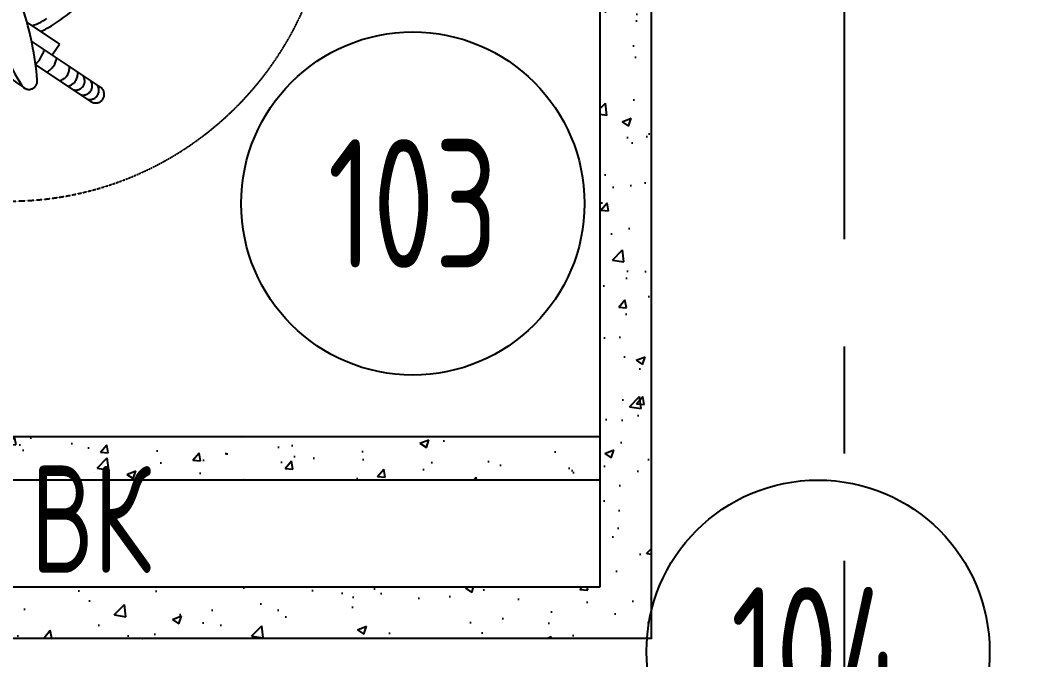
# Model space of a CAD drawing. Header units: millimetres. Extents: x -9318 to 9016603, y 0 to 838141.
# Drawn here: x 104595 to 106926, y 164823 to 166313 of the extents above; entities that cross this region are included whole.
import ezdxf
from ezdxf import colors
from ezdxf.entities.mleader import LeaderData, LeaderLine
from ezdxf.enums import TextEntityAlignment as Align
from ezdxf.math import Vec2, Vec3

# ---------------------------------------------------------------- set-up
doc = ezdxf.new("R2010")
doc.units = ezdxf.units.MM
doc.linetypes.add('CENTER', pattern=[2, 1.25, -0.25, 0.25, -0.25])
doc.linetypes.add('TRATTEGGIATA', pattern=[0.75, 0.5, -0.25])
doc.layers.add('АР_Номер помещения', color=1, linetype='Continuous', lineweight=25)
doc.styles.add('ICOCPEUR', font='isocpeur.ttf')
doc.styles.add('ISOCPEUR', font='isocpeur.ttf', dxfattribs={"width": 0.7})
pattern_1 = [(50, (275635.95, 96407.27), (215.17805, -18.82564), [22.5, -247.5]), (355, (275635.95, 96407.27), (-41.6254, 225.65764), [18, -198]), (100.45144, (275653.88, 96405.7), (173.55265, 206.832), [19.12206, -210.34263]), (46.1842, (275635.95, 96467.27), (320.1724, -49.6558), [33.75, -371.25]), (96.63564, (275662.63, 96463.14), (280.3986, 292.2356), [28.6831, -315.5141]), (351.18416, (275635.95, 96467.27), (280.3986, 292.2356), [27, -297]), (21, (275665.95, 96452.27), (179.07212, -120.78567), [22.5, -247.5]), (326, (275665.95, 96452.27), (72.9946, 217.54501), [18, -198]), (71.45144, (275680.87, 96442.2), (252.06671, 96.75935), [19.12206, -210.34263]), (37.5, (275635.95, 96407.274), (3.647957, 99.868156), [0, -195.6, 0, -201, 0, -198.75]), (7.5, (275635.95, 96407.27), (78.92086, 118.323514), [0, -114.6, 0, -191.1, 0, -75.75]), (327.5, (275569.05, 96407.274), (160.14673, -6.76646), [0, -75, 0, -234, 0, -310.5]), (317.5, (275539.05, 96407.27), (174.95585, 30.03149), [0, -97.5, 0, -155.4, 0, -220.5])]

# ---------------------------------------------------------------- blocks, each defined once
blk = doc.blocks.new('Из_буфера26453')
at = {"color": 8}
for points in [[(-98.9, -341.6), (-106.1, -337.1), (-113.2, -332.3), (-120.4, -327.5), (-127.3, -322.5), (-134.2, -317.4), (-140.8, -312.1), (-147.7, -306.6), (-154.1, -301), (-160.4, -295.4), (-166.8, -289.6), (-173.2, -283.7), (-179.3, -277.7)], [(-65.8, -467.8), (-65, -457.2), (-63.9, -446.6), (-62.6, -436), (-61.2, -425.4), (-59.7, -415), (-57.8, -404.4), (-56, -394.1), (-54.1, -383.5), (-51.7, -373.1), (-49.3, -362.8), (-46.9, -352.4), (-44.3, -342.1), (-41.4, -331.7), (-38.4, -321.7), (-35.3, -311.3), (-32.1, -301.3)], [(-53.8, -341.8), (-59.1, -339.7), (-64.2, -337.6), (-68.9, -335.2), (-74, -332.8), (-78.7, -330.1), (-83.5, -327.5), (-88.3, -324.6)], [(166.8, -306.3), (158.3, -316.1), (149.6, -325.7), (140.8, -335.5), (131.8, -344.7), (123.1, -354.3), (113.8, -363.5), (104.5, -372.6), (95.2, -381.6), (85.7, -390.3), (76.1, -399.1), (66.3, -407.9), (56.5, -416.4), (46.7, -424.8), (36.6, -433), (26.5, -441), (16.2, -449), (5.8, -456.9), (-4.5, -464.6), (-15.1, -472), (-25.7, -479.4), (-36.6, -486.9)], [(-42.2, -333.9), (-117.7, -384.5)], [(-73.7, -355.1), (-79, -352.7), (-84, -350.1), (-89.1, -347.4), (-93.9, -344.5), (-98.9, -341.6)], [(39, -329.6), (35.8, -339.4), (32.6, -349.2), (28.9, -359.1), (25.5, -368.9), (21.7, -378.7), (17.8, -388.2), (13.5, -397.8), (9.3, -407.3), (5, -416.9), (0.5, -426.2), (-4.2, -435.4), (-9, -444.7), (-14, -453.7), (-19.1, -462.8), (-24.4, -471.8), (-30, -480.8)], [(-213.5, -485), (-52.8, -377.1)], [(-101, -409.4), (-117.7, -384.5)], [(-88.6, -449.5), (-91, -448.2), (-93.1, -446.6), (-95.2, -445.2), (-97, -443.4), (-98.9, -441.5), (-100.7, -439.7), (-102.4, -437.6), (-104, -435.7), (-105.3, -433.3), (-106.6, -431.2), (-107.7, -428.8), (-108.4, -426.4), (-109.5, -423.8), (-110, -421.4), (-110.6, -418.7), (-110.8, -416.4)], [(-62, -431.5), (-64.4, -429.1), (-66.6, -426.7), (-68.7, -424), (-70.8, -421.4), (-72.7, -418.5), (-74.5, -415.8), (-76.1, -412.6), (-77.7, -409.7), (-79, -406.5), (-80.3, -403.6), (-81.4, -400.2), (-82.5, -397)], [(-191.2, -518.2), (-62, -431.5)], [(-118.2, -469.4), (-120.4, -468.8), (-122.5, -468.1), (-124.4, -467.2), (-126.5, -466.2), (-128.3, -464.9), (-129.9, -463.6), (-131.8, -462.2), (-133.4, -460.6), (-134.7, -459.1), (-136, -457.2), (-137.1, -455.3), (-138.1, -453.2), (-139, -451.3), (-139.8, -449.2), (-140.3, -447.1), (-140.6, -444.7), (-140.8, -442.6), (-140.8, -438.4), (-140.6, -436)], [(-149.8, -490.6), (-151.7, -491.1), (-153.5, -491.4), (-157.2, -491.4), (-158.8, -491.1), (-160.7, -490.9), (-162.5, -490.3), (-164.1, -489.5), (-165.7, -488.7), (-167.3, -487.7), (-168.9, -486.6), (-170.2, -485.6), (-171.6, -484.2), (-172.6, -482.9), (-173.7, -481.3), (-174.5, -479.7), (-175.3, -478.1), (-175.8, -476.3), (-176.3, -474.4), (-176.6, -472.8), (-176.6, -469.1), (-176.3, -467.2), (-176.1, -465.4), (-175.5, -463.8), (-175, -461.9), (-174.2, -460.4), (-173.2, -458.8), (-172.1, -457.5)], [(-137.4, -482.1), (-139.5, -481.6), (-141.6, -481.1), (-143.7, -480), (-145.6, -478.9), (-147.4, -477.8), (-149.3, -476.5), (-150.9, -475.2), (-152.5, -473.6), (-154.1, -471.8), (-155.4, -470.2), (-156.5, -468.3), (-157.5, -466.2), (-158.3, -464.1), (-159.1, -462.2), (-159.6, -459.9), (-159.9, -457.7), (-160.2, -455.6), (-160.2, -451.1), (-159.6, -449)], [(-191.2, -518.2), (-192.5, -519.2), (-194.1, -520), (-195.7, -520.5), (-197.5, -521.1), (-199.1, -521.4), (-201, -521.6), (-204.5, -521.6), (-206, -521.4), (-207.9, -520.8), (-209.5, -520.3), (-211.1, -519.5), (-212.7, -518.7), (-214, -517.6), (-215.3, -516.6), (-216.7, -515.5), (-217.7, -514.2), (-218.8, -512.9), (-219.8, -511.3), (-220.6, -509.7), (-221.2, -508.1), (-221.7, -506.5), (-221.9, -504.7), (-222.2, -503.1), (-222.2, -499.3), (-221.9, -497.8), (-221.4, -496.2), (-220.9, -494.3), (-220.1, -492.7), (-219.3, -491.1), (-218.5, -489.8), (-217.4, -488.5), (-216.1, -487.2), (-214.8, -486.1), (-213.5, -485)], [(-183, -512.9), (-184.8, -513.1), (-186.4, -513.4), (-190.1, -513.4), (-192, -513.1), (-193.8, -512.9), (-195.4, -512.3), (-197.3, -511.8), (-198.9, -511), (-200.5, -510), (-201.8, -508.9), (-203.1, -507.6), (-204.5, -506.2), (-205.5, -504.9), (-206.6, -503.3), (-207.6, -501.7), (-208.2, -500.1), (-209, -498.5), (-209.2, -496.7), (-209.5, -494.8), (-209.7, -493), (-209.7, -491.1), (-209.5, -489.5), (-209.2, -487.7), (-208.7, -485.8), (-207.9, -484.2), (-207.1, -482.6), (-206.3, -481.1), (-205.3, -479.4)], [(-167.3, -502.3), (-169.2, -502.8), (-171, -503.1), (-174.5, -503.1), (-176.3, -502.8), (-178.2, -502.5), (-179.8, -502), (-181.6, -501.2), (-183.2, -500.4), (-184.8, -499.6), (-186.2, -498.3), (-187.8, -497.2), (-188.8, -495.9), (-190.1, -494.6), (-190.9, -493), (-192, -491.4), (-192.5, -489.8), (-193.3, -487.9), (-193.6, -486.3), (-193.8, -484.5), (-194.1, -482.6), (-194.1, -480.8), (-193.8, -478.9), (-193.6, -477.1), (-193, -475.5), (-192.5, -473.6), (-191.7, -472), (-190.7, -470.4), (-189.6, -469.1)], [(-30, -480.8), (-31, -482.1), (-32.1, -483.7), (-33.4, -484.8), (-34.7, -486.1), (-36.3, -487.2), (-37.9, -487.9), (-39.8, -488.7), (-41.4, -489.3), (-43.2, -489.5), (-45.1, -489.8), (-48.5, -489.8), (-50.4, -489.5), (-52.2, -489), (-53.8, -488.5), (-55.7, -487.7), (-57.3, -486.6), (-58.6, -485.6), (-59.9, -484.5), (-61.2, -483.2), (-62.3, -481.6), (-63.4, -480.3), (-64.2, -478.7), (-65, -476.8), (-65.5, -475.2), (-65.8, -473.3), (-66, -471.5), (-66, -469.6), (-65.8, -467.8)]]:
    blk.add_lwpolyline(points, dxfattribs=at)
at = {"color": 8, "linetype": 'TRATTEGGIATA'}
blk.add_circle((0.3, -0.3), 750.2, dxfattribs=at)
blk = doc.blocks.new('*U1032')
at = {"layer": 'АР_Номер помещения', "color": 8}
blk.add_circle((-14986.6, -2151.2), 400, dxfattribs=at)
at = {"color": 8, "style": 'ISOCPEUR', "width": 0.7, "flags": 1}
blk.add_attdef('КАТЕГОРИЯ', (-499.2, -2092.2), '', height=250, dxfattribs=at)
at = {"layer": 'АР_Номер помещения', "color": 8, "style": 'ISOCPEUR', "width": 0.7}
blk.add_attdef('НОМЕР_ПОМЕЩЕНИЯ', text='', height=300, dxfattribs=at).set_placement((-14986.6, -2151.2), align=Align.MIDDLE_CENTER)
blk = doc.blocks.new('*U1034')
at = {"layer": 'АР_Номер помещения', "color": 8}
blk.add_circle((-14823.3, -2389.2), 400, dxfattribs=at)
at = {"color": 8, "style": 'ISOCPEUR', "width": 0.7, "flags": 1}
blk.add_attdef('КАТЕГОРИЯ', (-499.2, -2092.2), '', height=250, dxfattribs=at)
at = {"layer": 'АР_Номер помещения', "color": 8, "style": 'ISOCPEUR', "width": 0.7}
blk.add_attdef('НОМЕР_ПОМЕЩЕНИЯ', text='', height=300, dxfattribs=at).set_placement((-14823.3, -2389.2), align=Align.MIDDLE_CENTER)
blk = doc.blocks.new('_DotSmall')
at = {"color": 8, "linetype": 'ByBlock', "const_width": 0.5}
blk.add_lwpolyline([(-0.0625, 0, 1), (0.0625, 0, 1)], format="xyb", close=True, dxfattribs=at)

msp = doc.modelspace()

# ---------------------------------------------------------------- hatches: boundary and pattern name
at = {"ltscale": 100}
h = msp.add_hatch(dxfattribs=at)
h.set_pattern_fill('AR-CONC', color=256, scale=30)
h.set_pattern_definition(pattern_1)
h.paths.add_polyline_path([(103570.5, 164989.92), (105947.13, 164989.92), (105947.1, 167402.96), (106067.1, 167402.96), (106067.13, 164870.71), (103570.49, 164869.93)])
h = msp.add_hatch(dxfattribs=at)
h.set_pattern_fill('AR-CONC', color=256, scale=30)
h.set_pattern_definition(pattern_1)
h.paths.add_polyline_path([(103570.5, 165340.57), (105947.13, 165340.57), (105947.14, 165240.57), (103570.5, 165240.57)])

# ---------------------------------------------------------------- linework, layer by layer
at = {"linetype": 'CENTER', "ltscale": 1000}
msp.add_line((106517.1, 149801.69), (106517.1, 184109.16), dxfattribs=at)
at = {"ltscale": 100}
for points in [[(105947.1, 167402.96), (105947.13, 164990.32)], [(106067.13, 164870.08), (106067.1, 167402.96)], [(105947.13, 165340.57), (103570.5, 165340.57)], [(103570.5, 165240.57), (105947.13, 165240.57)], [(105947.13, 164990.32), (103570.49, 164990.32)], [(106067.13, 164870.32), (103570.49, 164870.32)]]:
    msp.add_lwpolyline(points, dxfattribs=at)

# ---------------------------------------------------------------- block references
at = {"ltscale": 250.120383, "xscale": -1, "rotation": 359.9999999999467}
msp.add_blockref('Из_буфера26453', (104569.5, 166640.81), dxfattribs=at)
ref = msp.add_blockref('*U1034', (120334.25, 168274.02))
ref.add_attrib('НОМЕР_ПОМЕЩЕНИЯ', '103', dxfattribs={"layer": 'АР_Номер помещения', "color": 8, "height": 300, "style": 'ISOCPEUR', "width": 0.7}).set_placement((105510.95, 165884.86), align=Align.MIDDLE_CENTER)
ref = msp.add_blockref('*U1032', (121442.17, 166991.3))
ref.add_attrib('НОМЕР_ПОМЕЩЕНИЯ', '104', dxfattribs={"layer": 'АР_Номер помещения', "color": 8, "height": 300, "style": 'ISOCPEUR', "width": 0.7}).set_placement((106455.61, 164840.08), align=Align.MIDDLE_CENTER)

# ---------------------------------------------------------------- texts
at = {"ltscale": 100, "insert": (104760.45, 165148.77), "char_height": 250, "attachment_point": 5, "line_spacing_factor": 0.7, "style": 'ICOCPEUR'}
msp.add_mtext('\\A1;{\\W0.7;ВК}', dxfattribs=at)

# ---------------------------------------------------------------- leaders
ml = msp.add_multileader_mtext('Standard')
ml.set_content('+13,700', color=8, style='ISOCPEUR')
ml.set_leader_properties(color=8, linetype='Continuous', lineweight=-1)
ml.set_arrow_properties(name='DOTSMALL')
ml.build(insert=Vec2(0, 0))
ml.multileader.update_dxf_attribs({"has_text_frame": 1, "text_left_attachment_type": 4, "text_right_attachment_type": 4, "dogleg_length": 100, "arrow_head_size": 180})
ctx = ml.context
ctx.base_point, ctx.char_height, ctx.arrow_head_size, ctx.landing_gap_size, ctx.plane_origin = Vec3(118053.07, 658154.33), 250, 180, 50, Vec3(117803.7, 657493.51)
ctx.left_attachment, ctx.right_attachment = 4, 4
notes = []
notes.append((ctx, [(0, (0, 0, 0), (0, 0), (1, 0), 1, [])]))
ctx.mtext.insert, ctx.mtext.width, ctx.mtext.line_spacing_style, ctx.mtext.flow_direction = Vec3(118103.07, 658487.66), 852.697, 2, 5
ml = msp.add_multileader_mtext('Standard')
ml.set_content('+15,850', color=8, style='ISOCPEUR')
ml.set_leader_properties(color=8, linetype='Continuous', lineweight=-1)
ml.set_arrow_properties(name='DOTSMALL')
ml.build(insert=Vec2(0, 0))
ml.multileader.update_dxf_attribs({"has_text_frame": 1, "text_left_attachment_type": 4, "text_right_attachment_type": 4, "dogleg_length": 100, "arrow_head_size": 180})
ctx = ml.context
ctx.base_point, ctx.char_height, ctx.arrow_head_size, ctx.landing_gap_size, ctx.plane_origin = Vec3(116043.29, 652621.27), 250, 180, 50, Vec3(116522.41, 649668.82)
ctx.left_attachment, ctx.right_attachment = 4, 4
notes.append((ctx, [(0, (0, 0, 0), (0, 0), (1, 0), 1, [])]))
ctx.mtext.insert, ctx.mtext.width, ctx.mtext.line_spacing_style, ctx.mtext.flow_direction = Vec3(116093.29, 652954.61), 852.697, 2, 5
ml = msp.add_multileader_mtext('Standard')
ml.set_content('+9,800', color=8, style='ISOCPEUR')
ml.set_leader_properties(color=8, linetype='Continuous', lineweight=-1)
ml.set_arrow_properties(name='DOTSMALL')
ml.build(insert=Vec2(0, 0))
ml.multileader.update_dxf_attribs({"has_text_frame": 1, "text_left_attachment_type": 4, "text_right_attachment_type": 4, "dogleg_length": 100, "arrow_head_size": 180})
ctx = ml.context
ctx.base_point, ctx.char_height, ctx.arrow_head_size, ctx.landing_gap_size, ctx.plane_origin = Vec3(118053.07, 538154.33), 250, 180, 50, Vec3(117803.7, 537493.51)
ctx.left_attachment, ctx.right_attachment = 4, 4
notes.append((ctx, [(0, (0, 0, 0), (0, 0), (1, 0), 1, [])]))
ctx.mtext.insert, ctx.mtext.width, ctx.mtext.line_spacing_style, ctx.mtext.flow_direction = Vec3(118103.07, 538487.66), 852.697, 2, 5
ml = msp.add_multileader_mtext('Standard')
ml.set_content('+11,750', color=8, style='ISOCPEUR')
ml.set_leader_properties(color=8, linetype='Continuous', lineweight=-1)
ml.set_arrow_properties(name='DOTSMALL')
ml.build(insert=Vec2(0, 0))
ml.multileader.update_dxf_attribs({"has_text_frame": 1, "text_left_attachment_type": 4, "text_right_attachment_type": 4, "dogleg_length": 100, "arrow_head_size": 180})
ctx = ml.context
ctx.base_point, ctx.char_height, ctx.arrow_head_size, ctx.landing_gap_size, ctx.plane_origin = Vec3(116043.29, 532621.27), 250, 180, 50, Vec3(116522.41, 529668.82)
ctx.left_attachment, ctx.right_attachment = 4, 4
notes.append((ctx, [(0, (0, 0, 0), (0, 0), (1, 0), 1, [])]))
ctx.mtext.insert, ctx.mtext.width, ctx.mtext.line_spacing_style, ctx.mtext.flow_direction = Vec3(116093.29, 532954.61), 852.697, 2, 5
for ctx, leaders in notes:
    for number, flags, end, landing, length, lines in leaders:
        leader = LeaderData()
        leader.index, (leader.has_last_leader_line, leader.has_dogleg_vector, leader.attachment_direction) = number, flags
        leader.last_leader_point, leader.dogleg_vector, leader.dogleg_length = Vec3(end), Vec3(landing), length
        for number, points, colour, breaks in lines:
            line = LeaderLine()
            line.index, line.vertices, line.color, line.breaks = number, Vec3.list(points), colors.encode_raw_color(colour), breaks
            leader.lines.append(line)
        ctx.leaders.append(leader)

doc.saveas('drawing.dxf')
